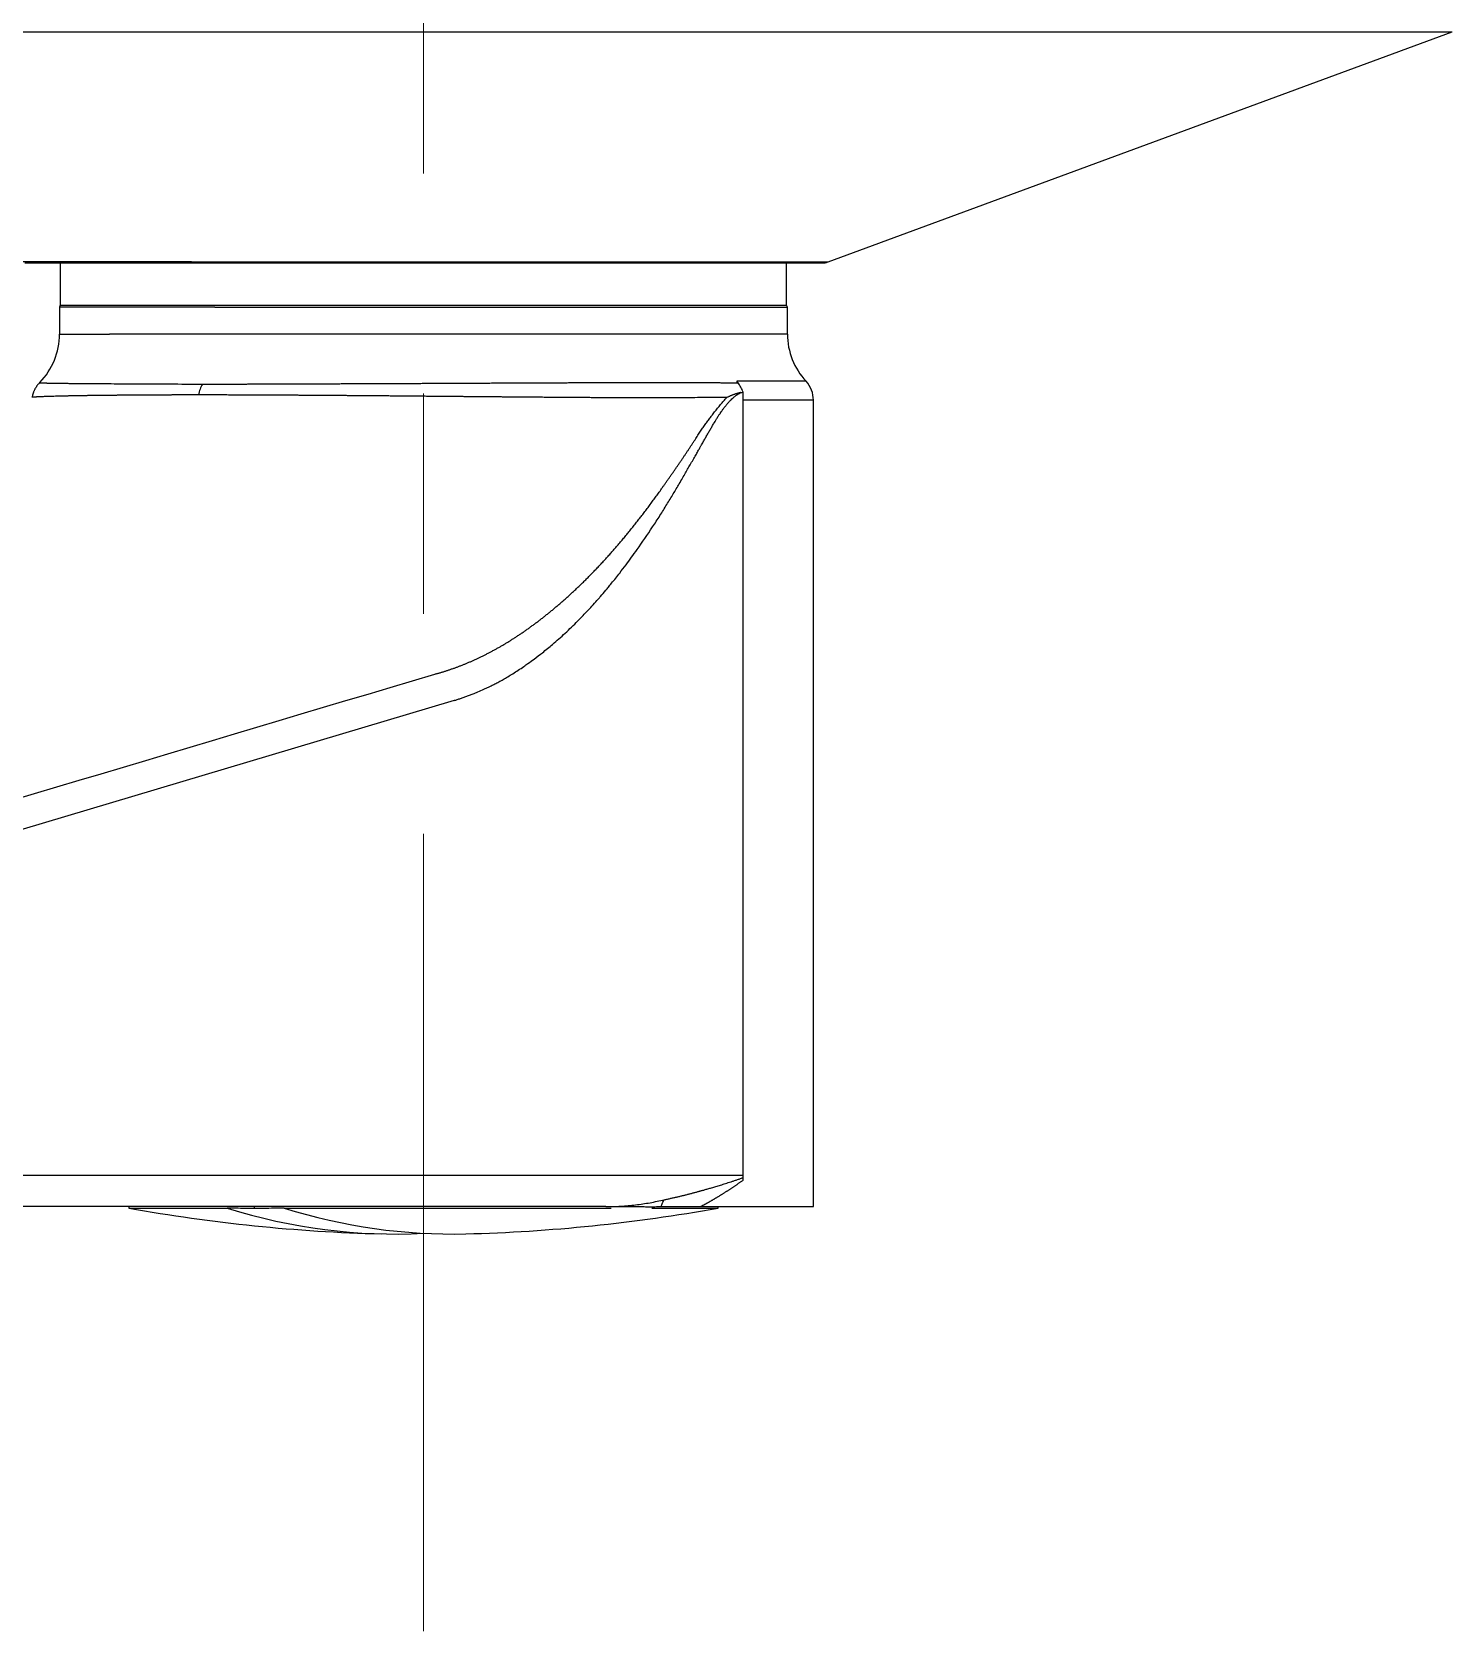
# Model space of a CAD drawing. Extents: x 900 to 2324, y -1513 to 827.
# Drawn here: x 1529.04 to 1570.01, y 677.55 to 723.66 of the extents above; entities that cross this region are included whole.
import ezdxf

# ---------------------------------------------------------------- set-up
doc = ezdxf.new("R2010")
doc.units = 0
doc.header["$LTSCALE"] = 4
doc.header["$MEASUREMENT"] = 0
doc.linetypes.add('CENTER2', pattern=[28.575, 19.05, -3.175, 3.175, -3.175])
doc.layers.add('1', color=7, linetype='CONTINUOUS')
doc.layers.add('Cneter', color=1, linetype='CENTER2', lineweight=13)

msp = doc.modelspace()

# ---------------------------------------------------------------- linework, layer by layer
at = {"layer": '1', "color": 7, "linetype": 'Continuous', "lineweight": -3}
for p, q in [((1523.315, 723.664), (1570.007, 723.664)), ((1552.007, 717.032), (1570.007, 723.664)), ((1533.639, 717.032), (1528.662, 717.032)), ((1528.835, 717.002), (1533.738, 717.002)), ((1529.857, 717.002), (1529.857, 715.785)), ((1533.639, 717.032), (1552.007, 717.032)), ((1533.738, 717.002), (1551.835, 717.002)), ((1550.812, 715.785), (1550.812, 717.002)), ((1529.857, 715.785), (1529.835, 715.723)), ((1529.857, 715.785), (1534.325, 715.785)), ((1534.325, 715.785), (1550.812, 715.785)), ((1550.835, 715.723), (1550.812, 715.785)), ((1534.312, 715.723), (1529.835, 715.723)), ((1529.835, 715.723), (1529.835, 714.951)), ((1534.312, 715.723), (1550.835, 715.723)), ((1550.835, 714.951), (1550.835, 715.723)), ((1529.835, 714.951), (1531.273, 714.951)), ((1534.312, 714.951), (1531.273, 714.951)), ((1550.835, 714.951), (1534.312, 714.951)), ((1551.37, 713.589), (1549.375, 713.589)), ((1551.585, 713.044), (1549.55, 713.044)), ((1549.554, 713.044), (1549.554, 713.276)), ((1551.585, 689.785), (1551.585, 713.044)), ((1541.221, 704.381), (1520.679, 698.256)), ((1549.554, 690.685), (1525.515, 690.685)), ((1545.596, 689.785), (1524.763, 689.785)), ((1531.835, 689.785), (1531.835, 689.743)), ((1531.835, 689.743), (1534.674, 689.743)), ((1534.674, 689.753), (1534.674, 689.743)), ((1535.459, 689.743), (1535.459, 689.785)), ((1536.312, 689.753), (1536.312, 689.743)), ((1536.312, 689.743), (1545.747, 689.743)), ((1546.926, 689.743), (1548.835, 689.743)), ((1548.333, 689.785), (1551.585, 689.785)), ((1548.835, 689.743), (1548.835, 689.785))]:
    msp.add_line(p, q, dxfattribs=at)
for centre, radius, start, end in [((1551.835, 717.502), 0.5, 270, 290.2249), ((1527.835, 714.951), 2, 315.8043, 0), ((1552.835, 714.951), 2, 180, 222.9312), ((1550.785, 713.044), 0.8, 0, 42.9334), ((1540.335, 736.985), 48, 259.8001, 268.5427), ((1540.335, 736.985), 48, 271.4573, 280.1999)]:
    msp.add_arc(centre, radius, start, end, dxfattribs=at)
for centre, major_axis, start_param, end_param in [((1533.738, 717.502), (0, -0.5), 5.930195, 6.28321), ((1539.515, 736.985), (0, -47.99), 6.106374, 6.312945), ((1541.154, 736.985), (0, -47.99), 6.106374, 6.297772)]:
    msp.add_ellipse(centre, major_axis=major_axis, ratio=0.573576, start_param=start_param, end_param=end_param, dxfattribs=at)
for points, degree in [([(1529.268, 713.554), (1529.085, 713.373), (1529.043, 713.119)], 2), ([(1549.41, 713.544), (1549.398, 713.559), (1549.386, 713.574), (1549.375, 713.589)], 3), ([(1549.492, 713.264), (1549.513, 713.269), (1549.534, 713.273), (1549.554, 713.276)], 3), ([(1549.554, 690.685), (1549.554, 713.044)], 1), ([(1520.136, 699.011), (1526.978, 701.06), (1533.819, 703.104), (1540.659, 705.143)], 3), ([(1549.55, 690.685), (1549.55, 690.663), (1549.55, 690.641), (1549.55, 690.619)], 3), ([(1549.55, 690.619), (1549.55, 690.594), (1549.55, 690.569), (1549.55, 690.543)], 3), ([(1534.674, 689.753), (1534.757, 689.751), (1534.926, 689.747), (1535.188, 689.744), (1535.368, 689.743), (1535.459, 689.743)], 3), ([(1535.459, 689.743), (1535.55, 689.743), (1535.735, 689.744), (1536.02, 689.747), (1536.214, 689.751), (1536.312, 689.753)], 3)]:
    msp.add_open_spline(points, degree=degree, dxfattribs=at)
for points, knots in [([(1529.263, 713.551), (1529.263, 713.551), (1529.263, 713.55), (1529.265, 713.549), (1529.27, 713.548), (1529.278, 713.548), (1529.288, 713.547), (1529.3, 713.546), (1529.314, 713.545), (1529.33, 713.544), (1529.349, 713.544), (1529.369, 713.543), (1529.392, 713.542), (1529.416, 713.541), (1529.442, 713.541), (1529.47, 713.54), (1529.5, 713.539), (1529.531, 713.538), (1529.563, 713.538), (1529.598, 713.537), (1529.633, 713.536), (1529.67, 713.536), (1529.708, 713.535), (1529.748, 713.535), (1529.788, 713.534), (1529.83, 713.533), (1529.872, 713.533), (1529.916, 713.532), (1529.961, 713.532), (1530.006, 713.531), (1530.053, 713.531), (1530.1, 713.53), (1530.147, 713.529), (1530.196, 713.529), (1530.245, 713.529), (1530.294, 713.528), (1530.344, 713.528), (1530.395, 713.527), (1530.446, 713.527), (1530.497, 713.526), (1530.548, 713.526), (1530.6, 713.525), (1530.652, 713.525), (1530.704, 713.525), (1530.74, 713.524), (1530.757, 713.524)], [0, 0, 0, 0, 0.026991, 0.055489, 0.083728, 0.111708, 0.139428, 0.166889, 0.19409, 0.221032, 0.247714, 0.274137, 0.300299, 0.326202, 0.351845, 0.377228, 0.402351, 0.427214, 0.451817, 0.476159, 0.500241, 0.524063, 0.547625, 0.570926, 0.593966, 0.616746, 0.639266, 0.661525, 0.683523, 0.70526, 0.726737, 0.747953, 0.768908, 0.789601, 0.810034, 0.830206, 0.850117, 0.869767, 0.889155, 0.908283, 0.927149, 0.945754, 0.964097, 0.982179, 1, 1, 1, 1]), ([(1530.757, 713.524), (1530.957, 713.523), (1531.175, 713.522), (1531.647, 713.519), (1531.9, 713.518), (1532.438, 713.515), (1532.723, 713.514), (1533.321, 713.511), (1533.634, 713.51), (1533.96, 713.508)], [0, 0, 0, 0, 0.25, 0.25, 0.5, 0.5, 0.75, 0.75, 1, 1, 1, 1]), ([(1533.96, 713.508), (1533.934, 713.466), (1533.888, 713.368), (1533.856, 713.254), (1533.844, 713.195)], [0, 0, 0, 0, 0.496936, 1, 1, 1, 1]), ([(1533.96, 713.508), (1533.973, 713.508), (1534.001, 713.508), (1534.043, 713.509), (1534.085, 713.509), (1534.127, 713.509), (1534.169, 713.509), (1534.212, 713.509), (1534.256, 713.509), (1534.299, 713.509), (1534.343, 713.509), (1534.387, 713.509), (1534.432, 713.509), (1534.477, 713.509), (1534.522, 713.51), (1534.568, 713.51), (1534.614, 713.51), (1534.66, 713.51), (1534.707, 713.51), (1534.754, 713.51), (1534.801, 713.51), (1534.848, 713.51), (1534.896, 713.51), (1534.945, 713.511), (1534.993, 713.511), (1535.042, 713.511), (1535.092, 713.511), (1535.141, 713.511), (1535.191, 713.511), (1535.241, 713.511), (1535.292, 713.512), (1535.343, 713.512), (1535.395, 713.512), (1535.446, 713.512), (1535.498, 713.512), (1535.551, 713.512), (1535.603, 713.513), (1535.656, 713.513), (1535.71, 713.513), (1535.764, 713.513), (1535.818, 713.513), (1535.872, 713.513), (1535.927, 713.514), (1535.982, 713.514), (1536.037, 713.514), (1536.093, 713.514), (1536.149, 713.514), (1536.206, 713.514), (1536.263, 713.515), (1536.32, 713.515), (1536.377, 713.515), (1536.435, 713.515), (1536.493, 713.515), (1536.552, 713.516), (1536.611, 713.516), (1536.67, 713.516), (1536.73, 713.516), (1536.789, 713.516), (1536.85, 713.517), (1536.91, 713.517), (1536.971, 713.517), (1537.032, 713.517), (1537.094, 713.518), (1537.156, 713.518), (1537.218, 713.518), (1537.281, 713.518), (1537.343, 713.518), (1537.407, 713.519), (1537.47, 713.519), (1537.534, 713.519), (1537.598, 713.519), (1537.663, 713.52), (1537.728, 713.52), (1537.793, 713.52), (1537.858, 713.52), (1537.924, 713.521), (1537.99, 713.521), (1538.056, 713.521), (1538.123, 713.521), (1538.19, 713.522), (1538.258, 713.522), (1538.325, 713.522), (1538.393, 713.522), (1538.461, 713.523), (1538.53, 713.523), (1538.599, 713.523), (1538.668, 713.524), (1538.737, 713.524), (1538.807, 713.524), (1538.877, 713.524), (1538.948, 713.525), (1539.018, 713.525), (1539.089, 713.525), (1539.16, 713.526), (1539.232, 713.526), (1539.303, 713.526), (1539.375, 713.527), (1539.448, 713.527), (1539.52, 713.527), (1539.593, 713.527), (1539.666, 713.528), (1539.739, 713.528), (1539.813, 713.528), (1539.887, 713.529), (1539.961, 713.529), (1540.035, 713.529), (1540.11, 713.53), (1540.185, 713.53), (1540.26, 713.53), (1540.335, 713.531), (1540.411, 713.531), (1540.486, 713.531), (1540.562, 713.532), (1540.639, 713.532), (1540.715, 713.532), (1540.792, 713.533), (1540.868, 713.533), (1540.945, 713.534), (1541.023, 713.534), (1541.1, 713.534), (1541.178, 713.535), (1541.255, 713.535), (1541.333, 713.535), (1541.412, 713.536), (1541.49, 713.536), (1541.568, 713.537), (1541.647, 713.537), (1541.726, 713.537), (1541.805, 713.538), (1541.884, 713.538), (1541.963, 713.538), (1542.043, 713.539), (1542.122, 713.539), (1542.241, 713.54), (1542.398, 713.541), (1542.592, 713.542), (1542.784, 713.542), (1542.973, 713.543), (1543.16, 713.544), (1543.344, 713.545), (1543.525, 713.546), (1543.705, 713.547), (1543.881, 713.547), (1544.055, 713.548), (1544.226, 713.549), (1544.395, 713.549), (1544.561, 713.55), (1544.724, 713.55), (1544.884, 713.551), (1545.042, 713.552), (1545.197, 713.552), (1545.35, 713.552), (1545.499, 713.553), (1545.647, 713.553), (1545.791, 713.554), (1545.933, 713.554), (1546.072, 713.554), (1546.208, 713.554), (1546.342, 713.555), (1546.473, 713.555), (1546.601, 713.555), (1546.727, 713.555), (1546.85, 713.555), (1546.971, 713.555), (1547.089, 713.555), (1547.204, 713.555), (1547.317, 713.555), (1547.428, 713.555), (1547.536, 713.555), (1547.642, 713.555), (1547.745, 713.555), (1547.846, 713.555), (1547.944, 713.554), (1548.04, 713.554), (1548.134, 713.554), (1548.226, 713.554), (1548.315, 713.553), (1548.402, 713.553), (1548.487, 713.552), (1548.57, 713.552), (1548.651, 713.551), (1548.73, 713.551), (1548.806, 713.55), (1548.881, 713.55), (1548.953, 713.549), (1549.024, 713.549), (1549.093, 713.548), (1549.16, 713.547), (1549.225, 713.546), (1549.288, 713.546), (1549.35, 713.545), (1549.39, 713.544), (1549.41, 713.544)], [0, 0, 0, 0, 0.002888, 0.005789, 0.008704, 0.011632, 0.014574, 0.017529, 0.020498, 0.02348, 0.026475, 0.029484, 0.032507, 0.035543, 0.038592, 0.041655, 0.044732, 0.047822, 0.050925, 0.054042, 0.057172, 0.060316, 0.063473, 0.066644, 0.069828, 0.073026, 0.076237, 0.079461, 0.082699, 0.085951, 0.089215, 0.092494, 0.095786, 0.099091, 0.102409, 0.105742, 0.109087, 0.112446, 0.115819, 0.119205, 0.122604, 0.126017, 0.129443, 0.132883, 0.136336, 0.139802, 0.143282, 0.146776, 0.150283, 0.153803, 0.157337, 0.160884, 0.164444, 0.168018, 0.171606, 0.175206, 0.178821, 0.182448, 0.18609, 0.189744, 0.193412, 0.197093, 0.200788, 0.204496, 0.208218, 0.211953, 0.215701, 0.219463, 0.223238, 0.227027, 0.230829, 0.234645, 0.238473, 0.242316, 0.246171, 0.25004, 0.253923, 0.257819, 0.261728, 0.26565, 0.269586, 0.273536, 0.277499, 0.281475, 0.285464, 0.289467, 0.293484, 0.297513, 0.301556, 0.305613, 0.309683, 0.313766, 0.317862, 0.321972, 0.326095, 0.330232, 0.334382, 0.338545, 0.342722, 0.346912, 0.351116, 0.355333, 0.359563, 0.363806, 0.368063, 0.372333, 0.376617, 0.380914, 0.385224, 0.389548, 0.393885, 0.398235, 0.402598, 0.406975, 0.411366, 0.415769, 0.420186, 0.424616, 0.42906, 0.433517, 0.437987, 0.442471, 0.446968, 0.451478, 0.456001, 0.460538, 0.465088, 0.469652, 0.474228, 0.478818, 0.483422, 0.488038, 0.492668, 0.497312, 0.508784, 0.520158, 0.531432, 0.542608, 0.553684, 0.564662, 0.57554, 0.58632, 0.597001, 0.607583, 0.618066, 0.628451, 0.638737, 0.648924, 0.659013, 0.669003, 0.678895, 0.688688, 0.698383, 0.70798, 0.717478, 0.726877, 0.736179, 0.745382, 0.754487, 0.763494, 0.772403, 0.781213, 0.789925, 0.79854, 0.807056, 0.815474, 0.823794, 0.832017, 0.840141, 0.848167, 0.856095, 0.863926, 0.871658, 0.879293, 0.88683, 0.894269, 0.90161, 0.908854, 0.915999, 0.923047, 0.929997, 0.93685, 0.943604, 0.950261, 0.956821, 0.963282, 0.969646, 0.975912, 0.982081, 0.988151, 0.994124, 1, 1, 1, 1]), ([(1549.554, 713.276), (1549.538, 713.327), (1549.517, 713.374), (1549.481, 713.441), (1549.468, 713.463), (1549.44, 713.505), (1549.425, 713.525), (1549.41, 713.544)], [0, 0, 0, 0, 0.5, 0.5, 0.75, 0.75, 1, 1, 1, 1]), ([(1533.844, 713.195), (1533.829, 713.195), (1533.8, 713.195), (1533.757, 713.195), (1533.713, 713.195), (1533.669, 713.195), (1533.625, 713.195), (1533.581, 713.195), (1533.537, 713.195), (1533.493, 713.195), (1533.449, 713.194), (1533.405, 713.194), (1533.362, 713.194), (1533.318, 713.194), (1533.274, 713.194), (1533.23, 713.194), (1533.186, 713.194), (1533.142, 713.194), (1533.098, 713.194), (1533.054, 713.194), (1533.01, 713.193), (1532.966, 713.193), (1532.922, 713.193), (1532.878, 713.193), (1532.834, 713.193), (1532.791, 713.193), (1532.747, 713.193), (1532.703, 713.192), (1532.66, 713.192), (1532.616, 713.192), (1532.573, 713.192), (1532.529, 713.192), (1532.486, 713.191), (1532.442, 713.191), (1532.399, 713.191), (1532.356, 713.191), (1532.313, 713.191), (1532.27, 713.19), (1532.227, 713.19), (1532.184, 713.19), (1532.141, 713.189), (1532.099, 713.189), (1532.056, 713.189), (1532.014, 713.189), (1531.971, 713.188), (1531.929, 713.188), (1531.887, 713.188), (1531.845, 713.187), (1531.803, 713.187), (1531.762, 713.187), (1531.72, 713.187), (1531.679, 713.186), (1531.638, 713.186), (1531.597, 713.185), (1531.556, 713.185), (1531.515, 713.185), (1531.475, 713.184), (1531.434, 713.184), (1531.394, 713.184), (1531.354, 713.183), (1531.315, 713.183), (1531.275, 713.182), (1531.236, 713.182), (1531.197, 713.182), (1531.158, 713.181), (1531.119, 713.181), (1531.081, 713.18), (1531.043, 713.18), (1531.005, 713.179), (1530.967, 713.179), (1530.93, 713.179), (1530.892, 713.178), (1530.855, 713.178), (1530.819, 713.177), (1530.782, 713.177), (1530.746, 713.176), (1530.71, 713.176), (1530.674, 713.175), (1530.639, 713.175), (1530.604, 713.174), (1530.569, 713.174), (1530.534, 713.173), (1530.5, 713.172), (1530.466, 713.172), (1530.432, 713.171), (1530.398, 713.171), (1530.365, 713.17), (1530.332, 713.17), (1530.3, 713.169), (1530.267, 713.169), (1530.235, 713.168), (1530.204, 713.167), (1530.172, 713.167), (1530.141, 713.166), (1530.11, 713.166), (1530.08, 713.165), (1530.05, 713.164), (1530.02, 713.164), (1529.991, 713.163), (1529.962, 713.162), (1529.933, 713.162), (1529.905, 713.161), (1529.877, 713.16), (1529.849, 713.16), (1529.822, 713.159), (1529.795, 713.158), (1529.769, 713.158), (1529.742, 713.157), (1529.697, 713.156), (1529.634, 713.154), (1529.558, 713.152), (1529.488, 713.15), (1529.424, 713.147), (1529.367, 713.145), (1529.314, 713.143), (1529.267, 713.141), (1529.226, 713.139), (1529.189, 713.138), (1529.157, 713.136), (1529.13, 713.134), (1529.106, 713.132), (1529.087, 713.131), (1529.071, 713.129), (1529.06, 713.128), (1529.051, 713.127), (1529.047, 713.126), (1529.046, 713.125), (1529.045, 713.125)], [0, 0, 0, 0, 0.00502, 0.010062, 0.015126, 0.020212, 0.025319, 0.030448, 0.035598, 0.04077, 0.045963, 0.051178, 0.056414, 0.061672, 0.066951, 0.072251, 0.077572, 0.082915, 0.088278, 0.093663, 0.099068, 0.104494, 0.109941, 0.115409, 0.120897, 0.126406, 0.131935, 0.137485, 0.143055, 0.148645, 0.154255, 0.159885, 0.165535, 0.171205, 0.176895, 0.182604, 0.188333, 0.194081, 0.199848, 0.205635, 0.21144, 0.217265, 0.223108, 0.228969, 0.234849, 0.240747, 0.246663, 0.252597, 0.258548, 0.264517, 0.270503, 0.276505, 0.282525, 0.288562, 0.294614, 0.300684, 0.306769, 0.31287, 0.318988, 0.325122, 0.331272, 0.337438, 0.343621, 0.349821, 0.356036, 0.362269, 0.368518, 0.374783, 0.381065, 0.387364, 0.39368, 0.400013, 0.406362, 0.412729, 0.419113, 0.425515, 0.431934, 0.438371, 0.444826, 0.451299, 0.457791, 0.464301, 0.47083, 0.477377, 0.483944, 0.49053, 0.497135, 0.50376, 0.510404, 0.517068, 0.52375, 0.530452, 0.537173, 0.543913, 0.550671, 0.557448, 0.564244, 0.571058, 0.57789, 0.584741, 0.591609, 0.598496, 0.6054, 0.612322, 0.619261, 0.626218, 0.633191, 0.640182, 0.64719, 0.670639, 0.693685, 0.716327, 0.73857, 0.760425, 0.781898, 0.802997, 0.82373, 0.844103, 0.864121, 0.883789, 0.903112, 0.922089, 0.940716, 0.958987, 0.976898, 0.994445, 1, 1, 1, 1]), ([(1546.805, 713.111), (1546.791, 713.111), (1546.763, 713.111), (1546.72, 713.111), (1546.676, 713.111), (1546.631, 713.111), (1546.585, 713.111), (1546.538, 713.111), (1546.49, 713.111), (1546.44, 713.111), (1546.39, 713.112), (1546.339, 713.112), (1546.286, 713.112), (1546.232, 713.112), (1546.177, 713.112), (1546.121, 713.112), (1546.064, 713.113), (1546.006, 713.113), (1545.946, 713.113), (1545.886, 713.113), (1545.824, 713.114), (1545.761, 713.114), (1545.696, 713.114), (1545.631, 713.115), (1545.564, 713.115), (1545.496, 713.115), (1545.427, 713.116), (1545.356, 713.116), (1545.285, 713.116), (1545.212, 713.117), (1545.137, 713.117), (1545.062, 713.118), (1544.985, 713.118), (1544.907, 713.119), (1544.828, 713.119), (1544.747, 713.12), (1544.665, 713.12), (1544.582, 713.121), (1544.497, 713.121), (1544.411, 713.122), (1544.324, 713.123), (1544.235, 713.123), (1544.145, 713.124), (1544.054, 713.124), (1543.962, 713.125), (1543.868, 713.126), (1543.773, 713.127), (1543.676, 713.127), (1543.578, 713.128), (1543.479, 713.129), (1543.379, 713.13), (1543.277, 713.13), (1543.174, 713.131), (1543.07, 713.132), (1542.964, 713.133), (1542.858, 713.134), (1542.749, 713.135), (1542.64, 713.136), (1542.529, 713.137), (1542.418, 713.137), (1542.304, 713.138), (1542.19, 713.139), (1542.074, 713.14), (1541.957, 713.141), (1541.839, 713.142), (1541.719, 713.144), (1541.598, 713.145), (1541.476, 713.146), (1541.353, 713.147), (1541.228, 713.148), (1541.102, 713.149), (1540.974, 713.15), (1540.846, 713.151), (1540.716, 713.153), (1540.584, 713.154), (1540.452, 713.155), (1540.317, 713.156), (1540.181, 713.158), (1540.044, 713.159), (1539.908, 713.16), (1539.772, 713.161), (1539.638, 713.163), (1539.503, 713.164), (1539.37, 713.165), (1539.238, 713.166), (1539.106, 713.167), (1538.975, 713.168), (1538.845, 713.169), (1538.716, 713.17), (1538.588, 713.171), (1538.46, 713.172), (1538.334, 713.173), (1538.208, 713.174), (1538.084, 713.175), (1537.96, 713.176), (1537.838, 713.177), (1537.716, 713.178), (1537.595, 713.179), (1537.475, 713.18), (1537.356, 713.181), (1537.238, 713.181), (1537.121, 713.182), (1537.005, 713.183), (1536.89, 713.184), (1536.775, 713.184), (1536.662, 713.185), (1536.55, 713.186), (1536.438, 713.186), (1536.328, 713.187), (1536.219, 713.187), (1536.111, 713.188), (1536.003, 713.189), (1535.897, 713.189), (1535.792, 713.19), (1535.688, 713.19), (1535.585, 713.191), (1535.483, 713.191), (1535.382, 713.191), (1535.283, 713.192), (1535.184, 713.192), (1535.087, 713.192), (1534.991, 713.193), (1534.896, 713.193), (1534.802, 713.193), (1534.709, 713.194), (1534.617, 713.194), (1534.527, 713.194), (1534.437, 713.194), (1534.349, 713.194), (1534.262, 713.194), (1534.176, 713.195), (1534.091, 713.195), (1534.008, 713.195), (1533.925, 713.195), (1533.871, 713.195), (1533.844, 713.195)], [0, 0, 0, 0, 0.003699, 0.007478, 0.011336, 0.015274, 0.019291, 0.023388, 0.027565, 0.031821, 0.036157, 0.040572, 0.045068, 0.049644, 0.054299, 0.059036, 0.063852, 0.06875, 0.073729, 0.078789, 0.083932, 0.089156, 0.094461, 0.099849, 0.105318, 0.110868, 0.116501, 0.122215, 0.128011, 0.133888, 0.139847, 0.145887, 0.152009, 0.158212, 0.164496, 0.170862, 0.177309, 0.183838, 0.190447, 0.197138, 0.203909, 0.210762, 0.217695, 0.22471, 0.231805, 0.238981, 0.246237, 0.253573, 0.260988, 0.268482, 0.276055, 0.283706, 0.291434, 0.299239, 0.30712, 0.315076, 0.323108, 0.331217, 0.339402, 0.347664, 0.356004, 0.364422, 0.372919, 0.381496, 0.390154, 0.398893, 0.407714, 0.416619, 0.425607, 0.434681, 0.44384, 0.453086, 0.462421, 0.471844, 0.481356, 0.490957, 0.500645, 0.51061, 0.52053, 0.530405, 0.540234, 0.550016, 0.55975, 0.569437, 0.579074, 0.588663, 0.598202, 0.60769, 0.617128, 0.626515, 0.635851, 0.645137, 0.654375, 0.663565, 0.672708, 0.681804, 0.690856, 0.699862, 0.708824, 0.717742, 0.726617, 0.735448, 0.744237, 0.752982, 0.761684, 0.770344, 0.778962, 0.787536, 0.796066, 0.804551, 0.812989, 0.821381, 0.829724, 0.838019, 0.846264, 0.854459, 0.862603, 0.870696, 0.878737, 0.886725, 0.89466, 0.902543, 0.910371, 0.918145, 0.925865, 0.93353, 0.94114, 0.948695, 0.956193, 0.963636, 0.971022, 0.978352, 0.985625, 0.992841, 1, 1, 1, 1]), ([(1541.221, 704.381), (1541.236, 704.386), (1541.266, 704.396), (1541.312, 704.411), (1541.359, 704.427), (1541.407, 704.443), (1541.456, 704.46), (1541.506, 704.478), (1541.557, 704.496), (1541.609, 704.516), (1541.662, 704.536), (1541.716, 704.557), (1541.783, 704.583), (1541.89, 704.626), (1542.063, 704.7), (1542.24, 704.783), (1542.397, 704.862), (1542.511, 704.922), (1542.636, 704.991), (1542.771, 705.07), (1542.916, 705.158), (1543.071, 705.257), (1543.217, 705.355), (1543.371, 705.463), (1543.55, 705.593), (1543.787, 705.775), (1544.085, 706.02), (1544.427, 706.324), (1544.719, 706.606), (1544.939, 706.831), (1545.086, 706.986), (1545.232, 707.145), (1545.351, 707.278), (1545.472, 707.417), (1545.569, 707.531), (1545.676, 707.659), (1545.771, 707.775), (1545.881, 707.911), (1546.019, 708.088), (1546.226, 708.358), (1546.545, 708.795), (1546.87, 709.271), (1547.154, 709.71), (1547.353, 710.028), (1547.539, 710.335), (1547.689, 710.589), (1547.806, 710.791), (1547.893, 710.942), (1547.974, 711.083), (1548.054, 711.222), (1548.131, 711.357), (1548.204, 711.485), (1548.266, 711.594), (1548.317, 711.683), (1548.367, 711.772), (1548.421, 711.867), (1548.48, 711.972), (1548.538, 712.073), (1548.594, 712.172), (1548.65, 712.269), (1548.715, 712.379), (1548.78, 712.487), (1548.842, 712.586), (1548.888, 712.657), (1548.931, 712.721), (1548.976, 712.783), (1549.027, 712.851), (1549.083, 712.921), (1549.143, 712.99), (1549.202, 713.051), (1549.255, 713.101), (1549.296, 713.136), (1549.326, 713.16), (1549.351, 713.179), (1549.375, 713.196), (1549.4, 713.213), (1549.425, 713.228), (1549.448, 713.241), (1549.471, 713.254), (1549.485, 713.261), (1549.492, 713.265)], [0, 0, 0, 0, 0.004684, 0.009476, 0.014375, 0.019382, 0.024496, 0.029718, 0.035047, 0.040485, 0.04603, 0.051683, 0.057444, 0.067043, 0.085266, 0.112119, 0.123116, 0.135283, 0.148617, 0.163121, 0.178795, 0.195637, 0.213649, 0.226659, 0.246334, 0.272673, 0.305672, 0.346886, 0.389561, 0.406991, 0.424411, 0.441819, 0.459213, 0.467328, 0.485624, 0.494827, 0.506435, 0.520958, 0.535472, 0.558378, 0.599185, 0.65795, 0.686487, 0.713587, 0.739249, 0.76347, 0.776563, 0.788824, 0.800249, 0.810837, 0.822792, 0.83317, 0.841973, 0.849199, 0.854849, 0.863567, 0.872043, 0.880279, 0.888274, 0.896024, 0.903933, 0.915463, 0.9231, 0.929289, 0.934031, 0.940098, 0.946585, 0.953492, 0.960804, 0.968508, 0.974361, 0.978973, 0.982352, 0.984503, 0.987394, 0.99016, 0.992802, 0.995323, 0.997721, 1, 1, 1, 1]), ([(1549.088, 713.124), (1548.924, 713.122), (1548.753, 713.121), (1548.399, 713.118), (1548.215, 713.117), (1547.93, 713.115), (1547.833, 713.115), (1547.636, 713.114), (1547.536, 713.113), (1547.383, 713.113), (1547.332, 713.112), (1547.228, 713.112), (1547.176, 713.112), (1547.019, 713.112), (1546.912, 713.112), (1546.805, 713.111)], [0, 0, 0, 0, 0.25, 0.25, 0.5, 0.5, 0.625, 0.625, 0.75, 0.75, 0.8125, 0.8125, 0.875, 0.875, 1, 1, 1, 1]), ([(1547.203, 710.485), (1547.211, 710.497), (1547.228, 710.522), (1547.253, 710.56), (1547.279, 710.597), (1547.304, 710.634), (1547.33, 710.671), (1547.355, 710.707), (1547.381, 710.744), (1547.407, 710.78), (1547.432, 710.817), (1547.458, 710.853), (1547.484, 710.89), (1547.509, 710.926), (1547.535, 710.962), (1547.561, 710.999), (1547.586, 711.035), (1547.611, 711.071), (1547.636, 711.108), (1547.661, 711.144), (1547.686, 711.18), (1547.711, 711.217), (1547.736, 711.253), (1547.761, 711.29), (1547.786, 711.326), (1547.81, 711.363), (1547.835, 711.399), (1547.859, 711.435), (1547.883, 711.472), (1547.908, 711.508), (1547.932, 711.544), (1547.956, 711.58), (1547.98, 711.616), (1548.004, 711.653), (1548.028, 711.689), (1548.051, 711.725), (1548.075, 711.761), (1548.099, 711.797), (1548.122, 711.833), (1548.146, 711.868), (1548.169, 711.904), (1548.198, 711.948), (1548.232, 712.001), (1548.272, 712.06), (1548.311, 712.119), (1548.35, 712.176), (1548.388, 712.233), (1548.426, 712.288), (1548.464, 712.342), (1548.502, 712.395), (1548.539, 712.447), (1548.576, 712.497), (1548.612, 712.547), (1548.651, 712.598), (1548.691, 712.651), (1548.734, 712.706), (1548.777, 712.76), (1548.82, 712.814), (1548.864, 712.867), (1548.908, 712.919), (1548.953, 712.971), (1548.998, 713.023), (1549.043, 713.074), (1549.073, 713.107), (1549.088, 713.124)], [0, 0, 0, 0, 0.013755, 0.02748, 0.041176, 0.054843, 0.068485, 0.082101, 0.095693, 0.109261, 0.122807, 0.136332, 0.149836, 0.163321, 0.176785, 0.190231, 0.203658, 0.217067, 0.230458, 0.243829, 0.257181, 0.270512, 0.283823, 0.297112, 0.31038, 0.323626, 0.336849, 0.350049, 0.363225, 0.376378, 0.389507, 0.40261, 0.415689, 0.428744, 0.441774, 0.454779, 0.467759, 0.480716, 0.493647, 0.506555, 0.519438, 0.532296, 0.554212, 0.575834, 0.597167, 0.618216, 0.638985, 0.659478, 0.679699, 0.699654, 0.719346, 0.738781, 0.757962, 0.776894, 0.798748, 0.820698, 0.842745, 0.864893, 0.887143, 0.909497, 0.931957, 0.954526, 0.977206, 1, 1, 1, 1]), ([(1549.492, 713.265), (1549.487, 713.263), (1549.475, 713.261), (1549.458, 713.257), (1549.44, 713.253), (1549.421, 713.248), (1549.402, 713.243), (1549.382, 713.237), (1549.362, 713.23), (1549.341, 713.224), (1549.319, 713.216), (1549.297, 713.208), (1549.274, 713.2), (1549.25, 713.191), (1549.225, 713.181), (1549.199, 713.171), (1549.173, 713.16), (1549.146, 713.148), (1549.117, 713.136), (1549.098, 713.128), (1549.088, 713.124)], [0, 0, 0, 0, 0.042596, 0.086565, 0.131934, 0.17873, 0.226983, 0.27672, 0.327973, 0.380771, 0.435145, 0.491125, 0.54874, 0.608017, 0.668985, 0.731668, 0.796091, 0.862275, 0.930239, 1, 1, 1, 1]), ([(1540.659, 705.142), (1540.672, 705.146), (1540.697, 705.153), (1540.736, 705.163), (1540.775, 705.174), (1540.814, 705.185), (1540.853, 705.197), (1540.892, 705.208), (1540.931, 705.22), (1540.97, 705.233), (1541.01, 705.245), (1541.049, 705.258), (1541.089, 705.271), (1541.128, 705.285), (1541.168, 705.298), (1541.207, 705.312), (1541.247, 705.326), (1541.287, 705.341), (1541.327, 705.356), (1541.367, 705.371), (1541.407, 705.386), (1541.447, 705.402), (1541.487, 705.418), (1541.527, 705.434), (1541.568, 705.451), (1541.608, 705.468), (1541.648, 705.485), (1541.689, 705.502), (1541.729, 705.52), (1541.769, 705.538), (1541.81, 705.556), (1541.851, 705.575), (1541.891, 705.593), (1541.932, 705.613), (1541.973, 705.632), (1542.013, 705.652), (1542.054, 705.672), (1542.095, 705.692), (1542.136, 705.713), (1542.177, 705.734), (1542.218, 705.755), (1542.259, 705.776), (1542.3, 705.798), (1542.341, 705.82), (1542.382, 705.843), (1542.423, 705.865), (1542.464, 705.888), (1542.505, 705.911), (1542.546, 705.935), (1542.587, 705.959), (1542.628, 705.983), (1542.67, 706.007), (1542.711, 706.032), (1542.752, 706.057), (1542.793, 706.083), (1542.835, 706.108), (1542.876, 706.134), (1542.917, 706.16), (1542.959, 706.187), (1543, 706.214), (1543.041, 706.241), (1543.083, 706.268), (1543.124, 706.296), (1543.165, 706.324), (1543.207, 706.352), (1543.248, 706.381), (1543.289, 706.409), (1543.331, 706.438), (1543.372, 706.468), (1543.414, 706.498), (1543.455, 706.528), (1543.496, 706.558), (1543.538, 706.588), (1543.579, 706.619), (1543.62, 706.65), (1543.662, 706.682), (1543.703, 706.713), (1543.744, 706.745), (1543.786, 706.777), (1543.827, 706.81), (1543.868, 706.843), (1543.909, 706.876), (1543.951, 706.909), (1543.992, 706.942), (1544.033, 706.976), (1544.074, 707.01), (1544.13, 707.057), (1544.202, 707.117), (1544.288, 707.192), (1544.375, 707.268), (1544.463, 707.345), (1544.55, 707.425), (1544.638, 707.505), (1544.727, 707.588), (1544.815, 707.671), (1544.904, 707.757), (1544.993, 707.844), (1545.082, 707.933), (1545.171, 708.023), (1545.26, 708.115), (1545.349, 708.208), (1545.439, 708.303), (1545.528, 708.399), (1545.618, 708.497), (1545.707, 708.596), (1545.796, 708.697), (1545.886, 708.799), (1545.975, 708.903), (1546.064, 709.008), (1546.153, 709.115), (1546.242, 709.222), (1546.33, 709.331), (1546.418, 709.442), (1546.507, 709.553), (1546.594, 709.666), (1546.682, 709.78), (1546.769, 709.895), (1546.857, 710.011), (1546.943, 710.128), (1547.03, 710.246), (1547.116, 710.365), (1547.174, 710.445), (1547.203, 710.485)], [0, 0, 0, 0, 0.005367, 0.010748, 0.016142, 0.021551, 0.026973, 0.032409, 0.037859, 0.043322, 0.048798, 0.054288, 0.05979, 0.065306, 0.070835, 0.076377, 0.081932, 0.0875, 0.09308, 0.098673, 0.104279, 0.109897, 0.115527, 0.12117, 0.126824, 0.132491, 0.13817, 0.143861, 0.149564, 0.155279, 0.161005, 0.166743, 0.172493, 0.178254, 0.184026, 0.189809, 0.195604, 0.20141, 0.207226, 0.213054, 0.218892, 0.224741, 0.230601, 0.236471, 0.242352, 0.248243, 0.254145, 0.260056, 0.265978, 0.271909, 0.277851, 0.283802, 0.289763, 0.295734, 0.301715, 0.307705, 0.313704, 0.319712, 0.32573, 0.331757, 0.337793, 0.343838, 0.349892, 0.355955, 0.362026, 0.368105, 0.374193, 0.380289, 0.386393, 0.392505, 0.398625, 0.404752, 0.410886, 0.417028, 0.423177, 0.429333, 0.435496, 0.441666, 0.447842, 0.454024, 0.460213, 0.466408, 0.472608, 0.478815, 0.485027, 0.491245, 0.497468, 0.510545, 0.523723, 0.537, 0.550372, 0.56384, 0.577399, 0.591049, 0.604786, 0.61861, 0.632516, 0.646504, 0.660571, 0.674715, 0.688933, 0.703222, 0.717581, 0.732006, 0.746495, 0.761046, 0.775655, 0.790321, 0.805039, 0.819807, 0.834622, 0.849482, 0.864382, 0.879321, 0.894297, 0.909308, 0.924351, 0.939426, 0.95453, 0.969662, 0.984819, 1, 1, 1, 1]), ([(1547.281, 689.985), (1547.297, 689.988), (1547.329, 689.994), (1547.376, 690.004), (1547.424, 690.014), (1547.471, 690.025), (1547.517, 690.035), (1547.563, 690.045), (1547.609, 690.056), (1547.654, 690.066), (1547.699, 690.077), (1547.744, 690.087), (1547.788, 690.098), (1547.832, 690.109), (1547.875, 690.119), (1547.918, 690.13), (1547.961, 690.141), (1548.003, 690.152), (1548.045, 690.163), (1548.086, 690.174), (1548.128, 690.185), (1548.168, 690.196), (1548.209, 690.207), (1548.249, 690.217), (1548.286, 690.228), (1548.323, 690.238), (1548.36, 690.248), (1548.4, 690.259), (1548.443, 690.271), (1548.49, 690.285), (1548.54, 690.299), (1548.593, 690.314), (1548.65, 690.331), (1548.709, 690.348), (1548.772, 690.367), (1548.838, 690.387), (1548.906, 690.408), (1548.978, 690.43), (1549.052, 690.454), (1549.129, 690.478), (1549.209, 690.504), (1549.292, 690.531), (1549.376, 690.56), (1549.464, 690.589), (1549.523, 690.609), (1549.552, 690.619)], [0, 0, 0, 0, 0.019214, 0.038334, 0.05736, 0.076292, 0.09513, 0.113874, 0.132525, 0.151081, 0.169544, 0.187913, 0.206187, 0.224369, 0.242456, 0.260449, 0.278349, 0.296155, 0.313867, 0.331485, 0.349009, 0.36644, 0.383777, 0.401021, 0.41817, 0.432613, 0.448597, 0.466123, 0.485191, 0.505801, 0.527953, 0.551647, 0.576884, 0.603662, 0.631982, 0.661845, 0.693249, 0.726196, 0.760685, 0.796715, 0.834288, 0.873403, 0.91406, 0.956259, 1, 1, 1, 1]), ([(1549.55, 690.543), (1549.54, 690.536), (1549.52, 690.522), (1549.491, 690.501), (1549.461, 690.48), (1549.431, 690.459), (1549.402, 690.438), (1549.372, 690.418), (1549.343, 690.398), (1549.314, 690.378), (1549.285, 690.358), (1549.256, 690.338), (1549.227, 690.319), (1549.198, 690.3), (1549.17, 690.281), (1549.141, 690.262), (1549.113, 690.244), (1549.085, 690.226), (1549.057, 690.208), (1549.029, 690.19), (1549.002, 690.173), (1548.974, 690.155), (1548.947, 690.138), (1548.92, 690.122), (1548.893, 690.105), (1548.866, 690.089), (1548.84, 690.072), (1548.813, 690.056), (1548.787, 690.041), (1548.761, 690.025), (1548.736, 690.01), (1548.71, 689.995), (1548.685, 689.98), (1548.66, 689.965), (1548.635, 689.951), (1548.61, 689.937), (1548.586, 689.923), (1548.562, 689.909), (1548.538, 689.896), (1548.514, 689.883), (1548.491, 689.87), (1548.467, 689.857), (1548.444, 689.844), (1548.422, 689.832), (1548.399, 689.82), (1548.377, 689.808), (1548.355, 689.796), (1548.341, 689.788), (1548.333, 689.785)], [0, 0, 0, 0, 0.027421, 0.05459, 0.081506, 0.10817, 0.13458, 0.160738, 0.186644, 0.212297, 0.237697, 0.262844, 0.287739, 0.312381, 0.336771, 0.360908, 0.384793, 0.408424, 0.431804, 0.454931, 0.477805, 0.500427, 0.522796, 0.544912, 0.566777, 0.588388, 0.609748, 0.630854, 0.651709, 0.672311, 0.69266, 0.712757, 0.732602, 0.752194, 0.771534, 0.790622, 0.809457, 0.82804, 0.846371, 0.86445, 0.882276, 0.89985, 0.917172, 0.934242, 0.951059, 0.967625, 0.983939, 1, 1, 1, 1]), ([(1545.596, 689.785), (1545.74, 689.785), (1545.883, 689.789), (1546.169, 689.806), (1546.312, 689.819), (1546.594, 689.853), (1546.734, 689.874), (1547.01, 689.924), (1547.146, 689.953), (1547.281, 689.985)], [0, 0, 0, 0, 0.25, 0.25, 0.5, 0.5, 0.75, 0.75, 1, 1, 1, 1]), ([(1547.199, 689.785), (1547.208, 689.824), (1547.22, 689.86), (1547.247, 689.927), (1547.263, 689.958), (1547.281, 689.985)], [0, 0, 0, 0, 0.5, 0.5, 1, 1, 1, 1]), ([(1545.727, 689.785), (1545.73, 689.785), (1545.757, 689.785), (1545.812, 689.785), (1545.894, 689.785), (1546.017, 689.785), (1546.156, 689.785), (1546.288, 689.785), (1546.388, 689.785), (1546.475, 689.785), (1546.569, 689.785), (1546.658, 689.785), (1546.741, 689.784), (1546.827, 689.784), (1546.917, 689.784), (1547.012, 689.784), (1547.106, 689.785), (1547.168, 689.785), (1547.199, 689.785)], [0, 0, 0, 0, 0.00447, 0.057107, 0.113223, 0.172824, 0.307259, 0.396807, 0.441703, 0.509272, 0.573079, 0.633126, 0.689391, 0.741842, 0.80724, 0.872093, 0.936361, 1, 1, 1, 1]), ([(1547.199, 689.785), (1547.384, 689.785), (1547.571, 689.785), (1547.948, 689.785), (1548.138, 689.785), (1548.334, 689.785)], [0, 0, 0, 0, 0.5, 0.5, 1, 1, 1, 1])]:
    msp.add_open_spline(points, degree=3, knots=knots, dxfattribs=at)
at = {"layer": 'Cneter', "lineweight": 5, "ltscale": 0.5}
msp.add_line((1540.332, 757.687), (1540.332, 677.545), dxfattribs=at)

doc.saveas('drawing.dxf')
